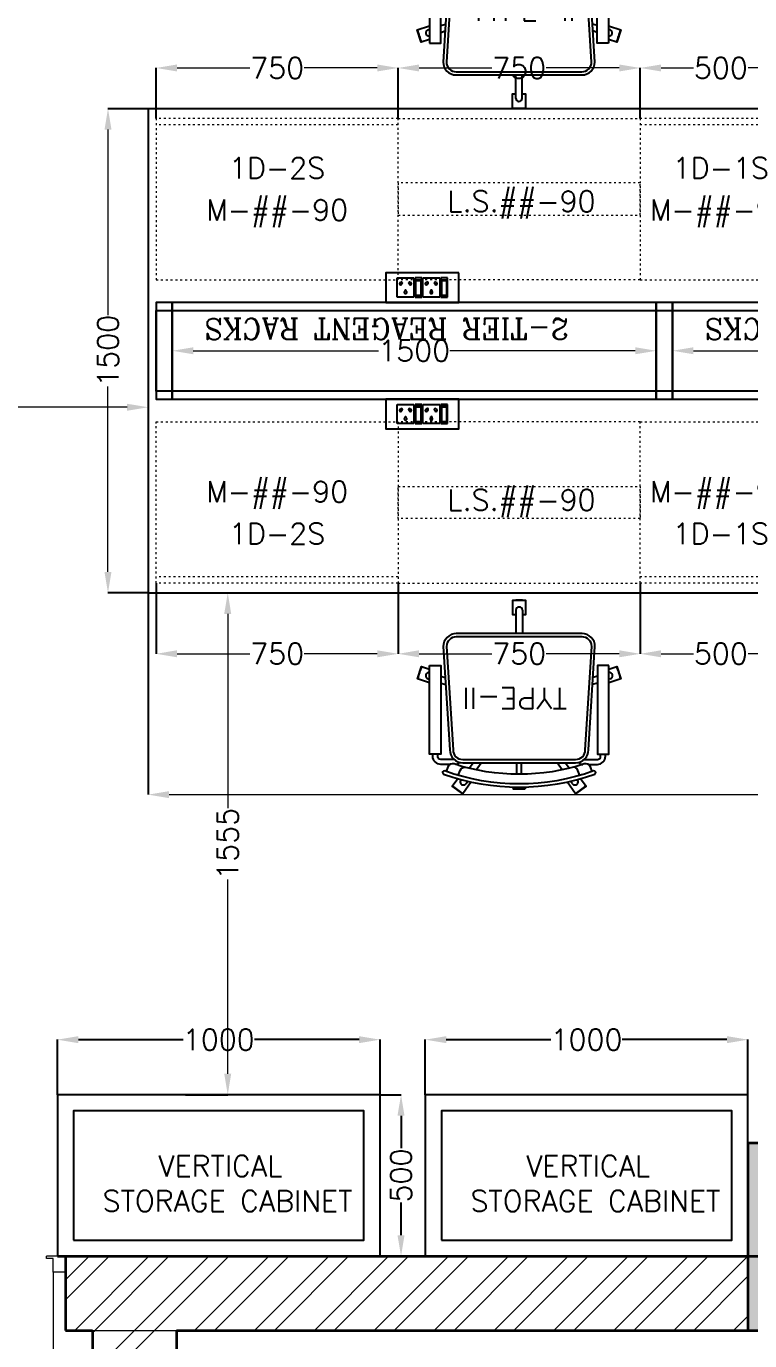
# Model space of a CAD drawing. Extents: x -52083 to 49512, y -145230 to 20224.
# Drawn here: x -42208 to -39966, y -105041 to -100968 of the extents above; entities that cross this region are included whole.
import ezdxf
from ezdxf.enums import TextEntityAlignment as Align

# ---------------------------------------------------------------- set-up
doc = ezdxf.new("R2010")
doc.units = 0
doc.header["$LTSCALE"] = 0.5
doc.header["$MEASUREMENT"] = 0
doc.header["$PDMODE"] = 32
doc.linetypes.add('ACAD_ISO03W100', pattern=[30, 12, -18])
for name, color, linetype, lineweight in [('1050x2100 Door', 6, 'Continuous', 5), ('COL', 1, 'Continuous', 35), ('DIM', 3, 'Continuous', 5), ('Hatch-1', 8, 'Continuous', 5), ('Sa-Block Text', 7, 'Continuous', 18), ('wall-1', 7, 'Continuous', 35)]:
    doc.layers.add(name, color=color, linetype=linetype, lineweight=lineweight)
for name, color, linetype in [('GC-2', 22, 'Continuous'), ('GF-1', 21, 'Continuous'), ('PDF_Text', 5, 'Continuous'), ('SA-6MRP', 1, 'Continuous'), ('SA-6MUP', 223, 'Continuous'), ('SA-FUR', 3, 'Continuous')]:
    doc.layers.add(name, color=color, linetype=linetype)
doc.styles.add('PDF Arial', font='arial.ttf')
doc.styles.get("Standard").update_dxf_attribs({"font": 'romans.shx'})
doc.dimstyles.new('Sa-dim', dxfattribs={"dimtxt": 65, "dimasz": 65, "dimexe": 0, "dimexo": 0, "dimtad": 0, "dimdec": 0, "dimdsep": 46, "dimtxsty": 'Standard', "dimcen": 0, "dimclrd": 256, "dimclre": 7, "dimclrt": 1, "dimadec": 0, "dimazin": 0, "dimtfac": 1, "dimtdec": 0, "dimtmove": 0, "dimatfit": 3, "dimfxl": 1, "dimlwd": -1, "dimarcsym": 0})
pattern_1 = [(45, (22946.7, -16431.28), (-92.80777, 92.80777), []), (45, (23008.57, -16431.28), (-92.80777, 92.80777), [])]

# ---------------------------------------------------------------- blocks, each defined once
blk = doc.blocks.new('*U95')
at = {"layer": 'SA-FUR', "color": 230, "linetype": 'ACAD_ISO03W100', "lineweight": 13}
blk.add_line((750, 20), (0, 20), dxfattribs=at)
blk.add_lwpolyline([(0, 500), (750, 500), (750, 0), (0, 0)], close=True, dxfattribs=at)
at = {"layer": 'SA-FUR', "color": 7}
for tag, p in [('TAG', (375, 316.2)), ('TAG-2', (375, 185.8))]:
    blk.add_attdef(tag, text='', height=65, rotation=180, dxfattribs=at).set_placement(p, align=Align.CENTER)
blk = doc.blocks.new('*U113')
at = {"color": 3}
blk.add_lwpolyline([(-750, -150), (665, -150), (665, 150), (-750, 150)], close=True, dxfattribs=at)
at = {"color": 1}
blk.add_lwpolyline([(-750, 125), (665, 125), (665, -125), (-750, -125)], close=True, dxfattribs=at)
blk = doc.blocks.new('*U111')
at = {"color": 3}
blk.add_lwpolyline([(-750, -150), (750, -150), (750, 150), (-750, 150)], close=True, dxfattribs=at)
at = {"color": 1}
blk.add_lwpolyline([(-750, 125), (750, 125), (750, -125), (-750, -125)], close=True, dxfattribs=at)
blk = doc.blocks.new('*U112')
at = {"color": 3}
blk.add_lwpolyline([(-750, -150), (-700, -150), (-700, 150), (-750, 150)], close=True, dxfattribs=at)
at = {"color": 1}
blk.add_lwpolyline([(-750, 125), (-700, 125), (-700, -125), (-750, -125)], close=True, dxfattribs=at)
blk = doc.blocks.new('*U92')
at = {"layer": 'SA-FUR', "color": 230, "linetype": 'ACAD_ISO03W100', "lineweight": 13}
for points in [[(750, 500), (0, 500), (0, 0), (750, 0)], [(750, 200), (0, 200), (0, 300), (750, 300)]]:
    blk.add_lwpolyline(points, close=True, dxfattribs=at)
at = {"layer": 'SA-FUR', "color": 7}
blk.add_attdef('TAG-2', text='', height=65, dxfattribs=at).set_placement((382.1, 224.8), align=Align.CENTER)
blk = doc.blocks.new('*U110')
at = {"layer": 'SA-FUR', "color": 230, "linetype": 'ACAD_ISO03W100', "lineweight": 13}
blk.add_line((500, 20), (0, 20), dxfattribs=at)
blk.add_lwpolyline([(0, 500), (500, 500), (500, 0), (0, 0)], close=True, dxfattribs=at)
at = {"layer": 'SA-FUR', "color": 7}
for tag, p in [('TAG', (250, 316.2)), ('TAG-2', (250, 185.8))]:
    blk.add_attdef(tag, text='', height=65, rotation=180, dxfattribs=at).set_placement(p, align=Align.CENTER)
blk = doc.blocks.new('*D1042')
at = {"layer": 'Defpoints', "color": 0}
for p in [(-40205.5, -101973.7), (-40205.5, -101973.7), (-38790.5, -101973.7)]:
    blk.add_point(p, dxfattribs=at)
at = {"layer": 'DIM'}
for p, q in [((-40140.5, -101973.7), (-39608.5, -101973.7)), ((-38855.5, -101973.7), (-39387.5, -101973.7))]:
    blk.add_line(p, q, dxfattribs=at)
for points in [[(-40140.5, -101962.9), (-40140.5, -101984.5), (-40205.5, -101973.7)], [(-38855.5, -101962.9), (-38855.5, -101984.5), (-38790.5, -101973.7)]]:
    blk.add_solid(points, dxfattribs=at)
at = {"layer": 'DIM', "color": 1, "insert": (-39498, -101973.7), "char_height": 65, "attachment_point": 5}
blk.add_mtext('1415', dxfattribs=at)
blk = doc.blocks.new('*D1043')
at = {"layer": 'Defpoints', "color": 0}
for p in [(-41755.5, -101973.7), (-41755.5, -101973.7), (-40255.5, -101973.7)]:
    blk.add_point(p, dxfattribs=at)
at = {"layer": 'DIM'}
for p, q in [((-41690.5, -101973.7), (-41116, -101973.7)), ((-40320.5, -101973.7), (-40895, -101973.7))]:
    blk.add_line(p, q, dxfattribs=at)
for points in [[(-41690.5, -101962.9), (-41690.5, -101984.5), (-41755.5, -101973.7)], [(-40320.5, -101962.9), (-40320.5, -101984.5), (-40255.5, -101973.7)]]:
    blk.add_solid(points, dxfattribs=at)
at = {"layer": 'DIM', "color": 1, "insert": (-41005.5, -101973.7), "char_height": 65, "attachment_point": 5}
blk.add_mtext('1500', dxfattribs=at)
blk = doc.blocks.new('*D1222')
at = {"layer": 'Defpoints', "color": 0}
for p in [(-41830.5, -101223.7), (-41954.7, -102723.7), (-41830.5, -102723.7)]:
    blk.add_point(p, dxfattribs=at)
at = {"layer": 'DIM', "color": 7, "lineweight": -2}
for p, q in [((-41830.5, -101223.7), (-41954.7, -101223.7)), ((-41830.5, -102723.7), (-41954.7, -102723.7))]:
    blk.add_line(p, q, dxfattribs=at)
at = {"layer": 'DIM'}
for p, q in [((-41954.7, -101288.7), (-41954.7, -101863.2)), ((-41954.7, -102658.7), (-41954.7, -102084.2))]:
    blk.add_line(p, q, dxfattribs=at)
for points in [[(-41965.5, -101288.7), (-41943.9, -101288.7), (-41954.7, -101223.7)], [(-41965.5, -102658.7), (-41943.9, -102658.7), (-41954.7, -102723.7)]]:
    blk.add_solid(points, dxfattribs=at)
at = {"layer": 'DIM', "color": 1, "insert": (-41954.7, -101973.7), "char_height": 65, "attachment_point": 5, "rotation": 90}
blk.add_mtext('1500', dxfattribs=at)
blk = doc.blocks.new('*D1044')
at = {"layer": 'Defpoints', "color": 0}
for p in [(-41830.5, -102723.7), (-35555.5, -102723.7), (-41830.5, -103348.8)]:
    blk.add_point(p, dxfattribs=at)
at = {"layer": 'DIM', "color": 7, "lineweight": -2}
for p, q in [((-41830.5, -102723.7), (-41830.5, -103348.8)), ((-35555.5, -102723.7), (-35555.5, -103348.8))]:
    blk.add_line(p, q, dxfattribs=at)
at = {"layer": 'DIM'}
for p, q in [((-41765.5, -103348.8), (-38806.6, -103348.8)), ((-35620.5, -103348.8), (-38579.4, -103348.8))]:
    blk.add_line(p, q, dxfattribs=at)
for points in [[(-41765.5, -103338), (-41765.5, -103359.6), (-41830.5, -103348.8)], [(-35620.5, -103338), (-35620.5, -103359.6), (-35555.5, -103348.8)]]:
    blk.add_solid(points, dxfattribs=at)
at = {"layer": 'DIM', "color": 1, "insert": (-38693, -103348.8), "char_height": 65, "attachment_point": 5}
blk.add_mtext('6275', dxfattribs=at)
blk = doc.blocks.new('*D1049')
at = {"layer": 'Defpoints', "color": 0}
for p in [(-40305.5, -101097.6), (-40305.5, -101253.7), (-39805.5, -101253.7)]:
    blk.add_point(p, dxfattribs=at)
at = {"layer": 'DIM', "color": 7, "lineweight": -2}
for p, q in [((-40305.5, -101253.7), (-40305.5, -101097.6)), ((-39805.5, -101253.7), (-39805.5, -101097.6))]:
    blk.add_line(p, q, dxfattribs=at)
at = {"layer": 'DIM'}
for p, q in [((-40240.5, -101097.6), (-40139.7, -101097.6)), ((-39870.5, -101097.6), (-39971.3, -101097.6))]:
    blk.add_line(p, q, dxfattribs=at)
for points in [[(-40240.5, -101086.7), (-40240.5, -101108.4), (-40305.5, -101097.6)], [(-39870.5, -101086.7), (-39870.5, -101108.4), (-39805.5, -101097.6)]]:
    blk.add_solid(points, dxfattribs=at)
at = {"layer": 'DIM', "color": 1, "insert": (-40055.5, -101097.6), "char_height": 65, "attachment_point": 5}
blk.add_mtext('500', dxfattribs=at)
blk = doc.blocks.new('*D1050')
at = {"layer": 'Defpoints', "color": 0}
for p in [(-41055.5, -101097.6), (-41055.5, -101253.7), (-40305.5, -101253.7)]:
    blk.add_point(p, dxfattribs=at)
at = {"layer": 'DIM', "color": 7, "lineweight": -2}
for p, q in [((-41055.5, -101253.7), (-41055.5, -101097.6)), ((-40305.5, -101253.7), (-40305.5, -101097.6))]:
    blk.add_line(p, q, dxfattribs=at)
at = {"layer": 'DIM'}
for p, q in [((-40990.5, -101097.6), (-40764.7, -101097.6)), ((-40370.5, -101097.6), (-40596.3, -101097.6))]:
    blk.add_line(p, q, dxfattribs=at)
for points in [[(-40990.5, -101086.7), (-40990.5, -101108.4), (-41055.5, -101097.6)], [(-40370.5, -101086.7), (-40370.5, -101108.4), (-40305.5, -101097.6)]]:
    blk.add_solid(points, dxfattribs=at)
at = {"layer": 'DIM', "color": 1, "insert": (-40680.5, -101097.6), "char_height": 65, "attachment_point": 5}
blk.add_mtext('750', dxfattribs=at)
blk = doc.blocks.new('*D1051')
at = {"layer": 'Defpoints', "color": 0}
for p in [(-41805.5, -101097.6), (-41805.5, -101253.7), (-41055.5, -101253.7)]:
    blk.add_point(p, dxfattribs=at)
at = {"layer": 'DIM', "color": 7, "lineweight": -2}
for p, q in [((-41805.5, -101253.7), (-41805.5, -101097.6)), ((-41055.5, -101253.7), (-41055.5, -101097.6))]:
    blk.add_line(p, q, dxfattribs=at)
at = {"layer": 'DIM'}
for p, q in [((-41740.5, -101097.6), (-41514.7, -101097.6)), ((-41120.5, -101097.6), (-41346.3, -101097.6))]:
    blk.add_line(p, q, dxfattribs=at)
for points in [[(-41740.5, -101086.7), (-41740.5, -101108.4), (-41805.5, -101097.6)], [(-41120.5, -101086.7), (-41120.5, -101108.4), (-41055.5, -101097.6)]]:
    blk.add_solid(points, dxfattribs=at)
at = {"layer": 'DIM', "color": 1, "insert": (-41430.5, -101097.6), "char_height": 65, "attachment_point": 5}
blk.add_mtext('750', dxfattribs=at)
blk = doc.blocks.new('*D1056')
at = {"layer": 'Defpoints', "color": 0}
for p in [(-40305.5, -102693.7), (-39805.5, -102693.7), (-40305.5, -102912.5)]:
    blk.add_point(p, dxfattribs=at)
at = {"layer": 'DIM', "color": 7, "lineweight": -2}
for p, q in [((-40305.5, -102693.7), (-40305.5, -102912.5)), ((-39805.5, -102693.7), (-39805.5, -102912.5))]:
    blk.add_line(p, q, dxfattribs=at)
at = {"layer": 'DIM'}
for p, q in [((-40240.5, -102912.5), (-40139.7, -102912.5)), ((-39870.5, -102912.5), (-39971.3, -102912.5))]:
    blk.add_line(p, q, dxfattribs=at)
for points in [[(-40240.5, -102901.6), (-40240.5, -102923.3), (-40305.5, -102912.5)], [(-39870.5, -102901.6), (-39870.5, -102923.3), (-39805.5, -102912.5)]]:
    blk.add_solid(points, dxfattribs=at)
at = {"layer": 'DIM', "color": 1, "insert": (-40055.5, -102912.5), "char_height": 65, "attachment_point": 5}
blk.add_mtext('500', dxfattribs=at)
blk = doc.blocks.new('*D1057')
at = {"layer": 'Defpoints', "color": 0}
for p in [(-41055.5, -102693.7), (-40305.5, -102693.7), (-41055.5, -102912.5)]:
    blk.add_point(p, dxfattribs=at)
at = {"layer": 'DIM', "color": 7, "lineweight": -2}
for p, q in [((-41055.5, -102693.7), (-41055.5, -102912.5)), ((-40305.5, -102693.7), (-40305.5, -102912.5))]:
    blk.add_line(p, q, dxfattribs=at)
at = {"layer": 'DIM'}
for p, q in [((-40990.5, -102912.5), (-40764.7, -102912.5)), ((-40370.5, -102912.5), (-40596.3, -102912.5))]:
    blk.add_line(p, q, dxfattribs=at)
for points in [[(-40990.5, -102901.6), (-40990.5, -102923.3), (-41055.5, -102912.5)], [(-40370.5, -102901.6), (-40370.5, -102923.3), (-40305.5, -102912.5)]]:
    blk.add_solid(points, dxfattribs=at)
at = {"layer": 'DIM', "color": 1, "insert": (-40680.5, -102912.5), "char_height": 65, "attachment_point": 5}
blk.add_mtext('750', dxfattribs=at)
blk = doc.blocks.new('*D1058')
at = {"layer": 'Defpoints', "color": 0}
for p in [(-41805.5, -102693.7), (-41055.5, -102693.7), (-41805.5, -102912.5)]:
    blk.add_point(p, dxfattribs=at)
at = {"layer": 'DIM', "color": 7, "lineweight": -2}
for p, q in [((-41805.5, -102693.7), (-41805.5, -102912.5)), ((-41055.5, -102693.7), (-41055.5, -102912.5))]:
    blk.add_line(p, q, dxfattribs=at)
at = {"layer": 'DIM'}
for p, q in [((-41740.5, -102912.5), (-41514.7, -102912.5)), ((-41120.5, -102912.5), (-41346.3, -102912.5))]:
    blk.add_line(p, q, dxfattribs=at)
for points in [[(-41740.5, -102901.6), (-41740.5, -102923.3), (-41805.5, -102912.5)], [(-41120.5, -102901.6), (-41120.5, -102923.3), (-41055.5, -102912.5)]]:
    blk.add_solid(points, dxfattribs=at)
at = {"layer": 'DIM', "color": 1, "insert": (-41430.5, -102912.5), "char_height": 65, "attachment_point": 5}
blk.add_mtext('750', dxfattribs=at)
blk = doc.blocks.new('PCH-7022')
at = {"layer": 'GC-2', "color": 30, "ltscale": 10}
for p, q in [((-18.7, 254.1), (-19.1, 259.1)), ((18.7, 254.1), (19.1, 259.1)), ((-180.7, 231.7), (-179.9, 230.6)), ((-164.5, 243.5), (-159, 235.9)), ((-7.5, 214.3), (-7.5, 178.7)), ((7.5, 214.3), (7.5, 178.7)), ((164.5, 243.5), (159, 235.9)), ((180.7, 231.7), (179.9, 230.6)), ((-154.6, 195.8), (-142.2, 178.7)), ((-133.4, 200.6), (-117.5, 178.7)), ((133.4, 200.6), (117.5, 178.7)), ((154.6, 195.8), (142.2, 178.7)), ((-282.4, -81.2), (-277.5, -79.7)), ((-242.5, -68.3), (-227.6, -63.4)), ((242.5, -68.3), (227.6, -63.4)), ((282.4, -81.2), (277.5, -79.7)), ((-242.5, -89.3), (-229, -84.9)), ((242.5, -89.3), (229, -84.9)), ((-10, -293.7), (-10, -221.3)), ((10, -293.7), (10, -221.3))]:
    blk.add_line(p, q, dxfattribs=at)
for points in [[(-234.1, 213.6), (-234.1, 213.6, 0.416344), (-237.1, 207.2, 0.412086), (-230.7, 204.2), (-230.7, 204.2, -0.174031), (230.7, 204.2), (230.7, 204.2, 0.412086), (237.1, 207.2), (237.1, 207.2, 0.416344), (234.1, 213.6), (234.1, 213.6, 0.174031)], [(-195, -221.3), (195, -221.3, 0.414214), (235, -181.3), (215, 138.7, 0.414214), (175, 178.7), (-175, 178.7, 0.414214), (-215, 138.7), (-235, -181.3, 0.414214)], [(-195, -211.3), (195, -211.3, 0.414214), (225, -181.3), (205, 138.7, 0.414214), (175, 168.7), (-175, 168.7, 0.414214), (-205, 138.7), (-225, -181.3, 0.414214)]]:
    blk.add_lwpolyline(points, format="xyb", close=True, dxfattribs=at)
for points in [[(-190.2, 227.7), (-207.2, 251.2), (-174.8, 274.7), (-148.4, 238.3)], [(148.4, 238.3), (174.8, 274.7), (207.2, 251.2), (190.2, 227.7)], [(-277.5, -111.2), (-302.9, -119.5), (-315.3, -81.4), (-277.5, -69.1)], [(277.5, -69.1), (315.3, -81.4), (302.9, -119.5), (277.5, -111.2)], [(10, -280), (20, -280), (20, -325), (-20, -325), (-20, -280), (-10, -280)]]:
    blk.add_lwpolyline(points, dxfattribs=at)
for points in [[(19.1, 259.1, 0.013665), (-19.1, 259.1)], [(-225.9, 205.9), (-220.6, 191.5, 0.403288), (-201.9, 182.4), (-201.9, 182.4, -0.158526), (201.9, 182.4), (201.9, 182.4, 0.403288), (220.6, 191.5), (225.9, 205.9)], [(-193.1, 216.5, 0.029136), (-192.6, 216.6)], [(-188.5, 217.8), (-182.3, 202.3, 0.378791), (-164.6, 193.3)], [(188.5, 217.8), (182.3, 202.3), (182.3, 202.3, -0.378791), (164.6, 193.3)], [(192.6, 216.6, 0.029136), (193.1, 216.5, 0.029136)], [(-214.2, 183.7), (-242.5, 183.7, 0.414214), (-267.5, 158.7), (-267.5, 152.3)], [(-201.5, 168.7), (-242.5, 168.7, 0.414214), (-252.5, 158.7), (-252.5, 152.3)], [(-185.7, 177.3, 0.311343), (-195, 183.7), (-197.6, 183.7)], [(185.7, 177.3, -0.311343), (195, 183.7), (197.6, 183.7)], [(201.5, 168.7), (242.5, 168.7, -0.414214), (252.5, 158.7), (252.5, 152.3)], [(214.2, 183.7), (242.5, 183.7, -0.414214), (267.5, 158.7), (267.5, 152.3)]]:
    blk.add_lwpolyline(points, format="xyb", dxfattribs=at)
for points in [[(-237.1, 207.2), (-237.1, 207.2)], [(-277.5, -122.7), (-242.5, -122.7), (-242.5, 152.3), (-277.5, 152.3)], [(277.5, -122.7), (242.5, -122.7), (242.5, 152.3), (277.5, 152.3)]]:
    blk.add_lwpolyline(points, close=True, dxfattribs=at)
for centre, radius, start, end in [((0, 0), 325, 122.4719, 129.5281), ((-172.6, 237.6), 10, 36, 216), ((172.6, 237.6), 10, 324, 144), ((0, 0), 325, 50.4719, 57.5281), ((0, 0), 325, 194.4719, 201.5281), ((-279.3, -90.7), 10, 108, 280.2877), ((279.3, -90.7), 10, 259.7123, 72), ((0, 0), 325, 338.4719, 345.5281), ((0, 0), 325, 266.4719, 273.5281), ((0, -293.7), 10, 180, 0)]:
    blk.add_arc(centre, radius, start, end, dxfattribs=at)
at = {"layer": 'PDF_Text', "insert": (13.6, -21), "char_height": 65, "width": 310.353, "attachment_point": 5}
blk.add_mtext('{\\C1;TYPE-II}', dxfattribs=at)
blk = doc.blocks.new('*U133')
at = {"ltscale": 300}
for p, q in [((-78.1, 29.8), (-78.1, -29.8)), ((-78.1, 29.8), (-78.1, -29.8)), ((-57.3, 29.8), (-78.1, 29.8)), ((-78.1, 29.8), (-57.3, 29.8)), ((-76.3, 23.3), (-76.3, -23.3)), ((-59.1, 23.3), (-76.3, 23.3)), ((-59.1, -23.3), (-59.1, 23.3)), ((-57.3, -29.8), (-57.3, 29.8)), ((-53.9, 29.8), (-1.7, 29.8)), ((-53.9, -29.8), (-53.9, 29.8)), ((-1.7, 29.8), (-1.7, -29.8)), ((1.7, 29.8), (1.7, -29.8)), ((1.7, 29.8), (1.7, -29.8)), ((22.5, 29.8), (1.7, 29.8)), ((1.7, 29.8), (22.5, 29.8)), ((3.5, 23.3), (3.5, -23.3)), ((20.7, 23.3), (3.5, 23.3)), ((20.7, -23.3), (20.7, 23.3)), ((22.5, -29.8), (22.5, 29.8)), ((25.9, -29.8), (25.9, 29.8)), ((25.9, 29.8), (78.1, 29.8)), ((78.1, 29.8), (78.1, -29.8)), ((-78.1, -29.8), (-57.3, -29.8)), ((-76.3, -21.2), (-59.1, -21.2)), ((-76.3, -23.3), (-59.1, -23.3)), ((-1.7, -29.8), (-53.9, -29.8)), ((1.7, -29.8), (22.5, -29.8)), ((3.5, -21.2), (20.7, -21.2)), ((3.5, -23.3), (20.7, -23.3)), ((78.1, -29.8), (25.9, -29.8))]:
    blk.add_line(p, q, dxfattribs=at)
blk.add_lwpolyline([(-113, -46), (113, -46), (113, 46), (-113, 46)], close=True, dxfattribs=at)
for centre, radius, start, end in [((-27.8, 14.7), 4.06, 307.1584, 232.8416), ((-27.8, 10.6), 2.59, 161.4031, 18.5969), ((52, 14.7), 4.06, 307.1584, 232.8416), ((52, 10.6), 2.59, 161.4031, 18.5969), ((-42.7, -11.6), 3.5, 5.2689, 272.51), ((-39.9, -14), 2.82, 202.6838, 75.0951), ((-15.7, -14), 2.82, 104.9049, 337.3162), ((-12.9, -11.6), 3.5, 267.49, 174.7311), ((37.1, -11.6), 3.5, 5.2689, 272.51), ((39.9, -14), 2.82, 202.6838, 75.0951), ((64.1, -14), 2.82, 104.9049, 337.3162), ((66.9, -11.6), 3.5, 267.49, 174.7311)]:
    blk.add_arc(centre, radius, start, end, dxfattribs=at)
at = {"layer": 'Sa-Block Text', "flags": 1}
for tag, p in [('PROJECTNAME', (102.4, 776)), ('FLOOR', (102.4, 686.5)), ('LABNAME', (102.4, 577)), ('ITEMNO:', (102.4, 479.7))]:
    blk.add_attdef(tag, text='', height=65, dxfattribs=at).set_placement(p, align=Align.MIDDLE_CENTER)
at = {"layer": 'Sa-Block Text'}
blk.add_attdef('CATALOGUE', text='', height=65, dxfattribs=at).set_placement((102.4, 360.5), align=Align.MIDDLE_CENTER)
blk = doc.blocks.new('*U128')
at = {"color": 30}
for points in [[(-1000, -500), (0, -500), (0, 0), (-1000, 0)], [(-950, -450), (-50, -450), (-50, -50), (-950, -50)]]:
    blk.add_lwpolyline(points, close=True, dxfattribs=at)
blk = doc.blocks.new('*D1098')
at = {"layer": 'Defpoints', "color": 0}
for p in [(-41111.5, -104107.9), (-42111.5, -104278.7), (-41111.5, -104278.7)]:
    blk.add_point(p, dxfattribs=at)
at = {"layer": 'SA-6MUP', "color": 7, "lineweight": -2}
for p, q in [((-42111.5, -104278.7), (-42111.5, -104107.9)), ((-41111.5, -104278.7), (-41111.5, -104107.9))]:
    blk.add_line(p, q, dxfattribs=at)
at = {"layer": 'SA-6MUP'}
for p, q in [((-42046.5, -104107.9), (-41722, -104107.9)), ((-41176.5, -104107.9), (-41501, -104107.9))]:
    blk.add_line(p, q, dxfattribs=at)
for points in [[(-42046.5, -104097.1), (-42046.5, -104118.8), (-42111.5, -104107.9)], [(-41176.5, -104097.1), (-41176.5, -104118.8), (-41111.5, -104107.9)]]:
    blk.add_solid(points, dxfattribs=at)
at = {"layer": 'SA-6MUP', "color": 1, "insert": (-41611.5, -104107.9), "char_height": 65, "attachment_point": 5}
blk.add_mtext('1000', dxfattribs=at)
blk = doc.blocks.new('*D1099')
at = {"layer": 'Defpoints', "color": 0}
for p in [(-41111.5, -104278.7), (-41046.6, -104278.7), (-41111.5, -104778.7)]:
    blk.add_point(p, dxfattribs=at)
at = {"layer": 'SA-6MUP', "color": 7, "lineweight": -2}
for p, q in [((-41111.5, -104278.7), (-41046.6, -104278.7)), ((-41111.5, -104778.7), (-41046.6, -104778.7))]:
    blk.add_line(p, q, dxfattribs=at)
at = {"layer": 'SA-6MUP'}
for p, q in [((-41046.6, -104343.7), (-41046.6, -104444.5)), ((-41046.6, -104713.7), (-41046.6, -104612.9))]:
    blk.add_line(p, q, dxfattribs=at)
for points in [[(-41057.5, -104343.7), (-41035.8, -104343.7), (-41046.6, -104278.7)], [(-41057.5, -104713.7), (-41035.8, -104713.7), (-41046.6, -104778.7)]]:
    blk.add_solid(points, dxfattribs=at)
at = {"layer": 'SA-6MUP', "color": 1, "insert": (-41046.6, -104528.7), "char_height": 65, "attachment_point": 5, "rotation": 90}
blk.add_mtext('500', dxfattribs=at)
blk = doc.blocks.new('*D1100')
at = {"layer": 'Defpoints', "color": 0}
for p in [(-39971.5, -104107.9), (-40971.5, -104278.7), (-39971.5, -104278.7)]:
    blk.add_point(p, dxfattribs=at)
at = {"layer": 'SA-6MUP', "color": 7, "lineweight": -2}
for p, q in [((-40971.5, -104278.7), (-40971.5, -104107.9)), ((-39971.5, -104278.7), (-39971.5, -104107.9))]:
    blk.add_line(p, q, dxfattribs=at)
at = {"layer": 'SA-6MUP'}
for p, q in [((-40906.5, -104107.9), (-40582, -104107.9)), ((-40036.5, -104107.9), (-40361, -104107.9))]:
    blk.add_line(p, q, dxfattribs=at)
for points in [[(-40906.5, -104097.1), (-40906.5, -104118.8), (-40971.5, -104107.9)], [(-40036.5, -104097.1), (-40036.5, -104118.8), (-39971.5, -104107.9)]]:
    blk.add_solid(points, dxfattribs=at)
at = {"layer": 'SA-6MUP', "color": 1, "insert": (-40471.5, -104107.9), "char_height": 65, "attachment_point": 5}
blk.add_mtext('1000', dxfattribs=at)
blk = doc.blocks.new('1050x2100')
at = {"layer": '1050x2100 Door'}
for p, q in [((289971.9, 46661.9), (289971.9, 46711.8)), ((289971.9, 46711.8), (290030.3, 46711.8)), ((289971.9, 46661.9), (289971.9, 46711.8)), ((290030.3, 46705.1), (290030.3, 46711.8)), ((291021.9, 46711.8), (290963.5, 46711.8)), ((290963.5, 46705.1), (290963.5, 46711.8)), ((291021.9, 46661.9), (291021.9, 46711.8)), ((290010.2, 46661.9), (290010.2, 46705.1)), ((290010.2, 46705.1), (290030.3, 46705.1)), ((290983.6, 46705.1), (290963.5, 46705.1)), ((290983.6, 46661.9), (290983.6, 46705.1)), ((289971.9, 46661.9), (290010.2, 46661.9)), ((291021.9, 46661.9), (290983.6, 46661.9)), ((290983.6, 46661.9), (290983.6, 45743.9))]:
    blk.add_line(p, q, dxfattribs=at)
blk.add_arc((290976, 46702.9), 959, 179.4701, 270.4563, dxfattribs=at)
blk = doc.blocks.new('*D1134')
at = {"layer": 'Defpoints', "color": 0}
for p in [(-41714.3, -102723.7), (-41583.6, -102723.7), (-41714.3, -104278.7)]:
    blk.add_point(p, dxfattribs=at)
at = {"layer": 'Hatch-1', "color": 7, "lineweight": -2}
for p, q in [((-41714.3, -102723.7), (-41583.6, -102723.7)), ((-41714.3, -104278.7), (-41583.6, -104278.7))]:
    blk.add_line(p, q, dxfattribs=at)
at = {"layer": 'Hatch-1'}
for p, q in [((-41583.6, -102788.7), (-41583.6, -103390.7)), ((-41583.6, -104213.7), (-41583.6, -103611.7))]:
    blk.add_line(p, q, dxfattribs=at)
for points in [[(-41594.5, -102788.7), (-41572.8, -102788.7), (-41583.6, -102723.7)], [(-41594.5, -104213.7), (-41572.8, -104213.7), (-41583.6, -104278.7)]]:
    blk.add_solid(points, dxfattribs=at)
at = {"layer": 'Hatch-1', "color": 1, "insert": (-41583.6, -103501.2), "char_height": 65, "attachment_point": 5, "rotation": 90}
blk.add_mtext('1555', dxfattribs=at)
blk = doc.blocks.new('*D1208')
at = {"layer": 'Defpoints', "color": 0}
for p in [(-43251.5, -102148.7), (-41830.5, -102148.7), (-41830.5, -102148.7)]:
    blk.add_point(p, dxfattribs=at)
at = {"layer": 'DIM'}
for p, q in [((-43186.5, -102148.7), (-42642.2, -102148.7)), ((-41895.5, -102148.7), (-42439.8, -102148.7))]:
    blk.add_line(p, q, dxfattribs=at)
for points in [[(-43186.5, -102137.9), (-43186.5, -102159.5), (-43251.5, -102148.7)], [(-41895.5, -102137.9), (-41895.5, -102159.5), (-41830.5, -102148.7)]]:
    blk.add_solid(points, dxfattribs=at)
at = {"layer": 'DIM', "color": 1, "insert": (-42541, -102148.7), "char_height": 65, "attachment_point": 5}
blk.add_mtext('1421', dxfattribs=at)
blk = doc.blocks.new('BARE')
at = {"layer": 'COL'}
h = blk.add_hatch(color=256, dxfattribs=at)
h.dxf.hatch_style = 1
h.paths.add_polyline_path([(-21864.5, -7372.6), (-22419.5, -7372.6), (-22419.5, -7952.6), (-21864.5, -7952.6)])
at = {"layer": 'Hatch-1'}
h = blk.add_hatch(dxfattribs=at)
h.set_pattern_fill('ANSI32,_O', color=256, scale=350)
h.set_pattern_definition(pattern_1)
h.paths.add_polyline_path([(-24534.5, -7952.6), (-22419.5, -7952.6), (-22419.5, -7722.6), (-24534.5, -7722.6)])
h = blk.add_hatch(dxfattribs=at)
h.set_pattern_fill('ANSI32,_O', color=256, scale=350)
h.set_pattern_definition(pattern_1)
h.paths.add_polyline_path([(-24450.5, -7952.6), (-24190.5, -7952.6), (-24190.5, -9109.6), (-24450.5, -9109.6)])
at = {"color": 3}
blk.add_lwpolyline([(-17973.5, -4167.6), (-24278.5, -4167.6), (-24278.5, -5667.6), (-17973.5, -5667.6)], close=True, dxfattribs=at)
at = {"layer": 'COL'}
blk.add_lwpolyline([(-21864.5, -7372.6), (-22419.5, -7372.6), (-22419.5, -7952.6), (-21864.5, -7952.6)], close=True, dxfattribs=at)
at = {"layer": 'Hatch-1'}
for points in [[(-24534.5, -7952.6), (-22419.5, -7952.6), (-22419.5, -7722.6), (-24534.5, -7722.6)], [(-24450.5, -7952.6), (-24190.5, -7952.6), (-24190.5, -9109.6), (-24450.5, -9109.6)]]:
    blk.add_lwpolyline(points, close=True, dxfattribs=at)
at = {"layer": 'wall-1'}
for p, q in [((-24559.5, -7722.6), (-20473.5, -7722.6)), ((-24534.5, -7722.6), (-24534.5, -7952.6)), ((-24534.5, -7952.6), (-24450.5, -7952.6)), ((-24450.5, -7952.6), (-24450.5, -12197.6)), ((-24190.5, -7952.6), (-24190.5, -12197.6)), ((-24190.5, -7952.6), (-20473.5, -7952.6))]:
    blk.add_line(p, q, dxfattribs=at)
for p in [(-23559.5, -7222.6), (-22419.5, -7222.6)]:
    blk.add_blockref('*U128', p)
at = {"layer": '1050x2100 Door'}
blk.add_blockref('1050x2100', (-315556.5, -54434.3), dxfattribs=at)
at = {"layer": 'GF-1', "color": 7}
blk.add_blockref('PCH-7022', (-23129, -3841.8), dxfattribs=at)
at = {"layer": 'GF-1', "color": 7, "rotation": 180}
blk.add_blockref('PCH-7022', (-23128.5, -6015.1), dxfattribs=at)
at = {"layer": 'SA-6MRP', "color": 7, "rotation": 180}
for p in [(-23428.7, -4721.6), (-23428.7, -5113.5)]:
    blk.add_blockref('*U133', p, dxfattribs=at)
at = {"layer": 'SA-FUR'}
ref = blk.add_blockref('*U95', (-24253.5, -4197.6), dxfattribs=dict(at, xscale=-1, rotation=180))
ref.add_attrib('TAG', 'M-##-90', dxfattribs={"color": 7, "height": 65}).set_placement((-23878.5, -4513.8), align=Align.CENTER)
ref.add_attrib('TAG-2', '1D-2S', dxfattribs={"color": 7, "height": 65}).set_placement((-23878.5, -4383.4), align=Align.CENTER)
ref = blk.add_blockref('*U92', (-23503.5, -4197.6), dxfattribs=dict(at, xscale=-1, rotation=180))
ref.add_attrib('TAG-2', 'L.S.##-90', dxfattribs={"color": 7, "height": 65}).set_placement((-23121.4, -4487.4), align=Align.CENTER)
ref = blk.add_blockref('*U110', (-22753.5, -4197.6), dxfattribs=dict(at, xscale=-1, rotation=180))
ref.add_attrib('TAG', 'M-##-90', dxfattribs={"color": 7, "height": 65}).set_placement((-22503.5, -4513.8), align=Align.CENTER)
ref.add_attrib('TAG-2', '1D-1S', dxfattribs={"color": 7, "height": 65}).set_placement((-22503.5, -4383.4), align=Align.CENTER)
at = {"layer": 'SA-FUR', "color": 30, "rotation": 180}
for name, p in [('*U112', (-24953.5, -4917.6)), ('*U111', (-23453.5, -4917.6)), ('*U112', (-23403.5, -4917.6)), ('*U113', (-21988.5, -4917.6))]:
    blk.add_blockref(name, p, dxfattribs=at)
at = {"layer": 'SA-FUR'}
ref = blk.add_blockref('*U95', (-24253.5, -5637.6), dxfattribs=at)
ref.add_attrib('TAG', 'M-##-90', dxfattribs={"color": 7, "height": 65}).set_placement((-23878.5, -5386.3), align=Align.CENTER)
ref.add_attrib('TAG-2', '1D-2S', dxfattribs={"color": 7, "height": 65}).set_placement((-23878.5, -5516.7), align=Align.CENTER)
blk.add_blockref('*U92', (-23503.5, -5637.6), dxfattribs=at).add_auto_attribs({'TAG-2': 'L.S.##-90'})
ref = blk.add_blockref('*U110', (-22753.5, -5637.6), dxfattribs=at)
ref.add_attrib('TAG', 'M-##-90', dxfattribs={"color": 7, "height": 65}).set_placement((-22503.5, -5386.3), align=Align.CENTER)
ref.add_attrib('TAG-2', '1D-1S', dxfattribs={"color": 7, "height": 65}).set_placement((-22503.5, -5516.7), align=Align.CENTER)
at = {"char_height": 65, "width": 949.746, "attachment_point": 5}
for insert in [(-24054.5, -7497.6), (-22914.5, -7497.6)]:
    blk.add_mtext('VERTICAL\\P STORAGE CABINET', dxfattribs=dict(at, insert=insert))
at = {"layer": 'PDF_Text', "char_height": 65, "width": 1275.888, "attachment_point": 8, "rotation": 180, "style": 'PDF Arial'}
for insert in [(-23538.5, -4817.6), (-21988.5, -4817.6)]:
    blk.add_mtext('{\\Fromanc|c0;\\C7;2-TIER REAGENT RACKS}', dxfattribs=dict(at, insert=insert))
at = {"layer": 'SA-FUR', "color": 7}
for p in [(-11828.1, -20212.7), (-10178.1, -20212.7), (-8528.1, -20212.7), (-12428.4, -24228.4), (-10778.4, -24228.4), (-9128.4, -24228.4)]:
    blk.add_attdef('LS##90', text='', height=65, dxfattribs=at).set_placement(p, align=Align.CENTER)
at = {"layer": 'DIM', "color": 7}
for base, p1, p2, picture, middle in [((-24253.5, -4041.4), (-23503.5, -4197.6), (-24253.5, -4197.6), '*D1051', (-23878.5, -4041.4)), ((-23503.5, -4041.4), (-22753.5, -4197.6), (-23503.5, -4197.6), '*D1050', (-23128.5, -4041.4)), ((-22753.5, -4041.4), (-22253.5, -4197.6), (-22753.5, -4197.6), '*D1049', (-22503.5, -4041.4)), ((-24253.5, -5856.3), (-23503.5, -5637.6), (-24253.5, -5637.6), '*D1058', (-23878.5, -5856.3)), ((-23503.5, -5856.3), (-22753.5, -5637.6), (-23503.5, -5637.6), '*D1057', (-23128.5, -5856.3)), ((-22753.5, -5856.3), (-22253.5, -5637.6), (-22753.5, -5637.6), '*D1056', (-22503.5, -5856.3))]:
    dim = blk.add_linear_dim(base=base, p1=p1, p2=p2, angle=180, dimstyle='Sa-dim', override={"dimtmove": 1}, dxfattribs=at)
    dim.commit()
    dim.dimension.update_dxf_attribs({"geometry": picture, "text_midpoint": middle, "insert": (17552, 97056.2)})
at = {"layer": 'DIM', "color": 5}
for base, p1, p2, angle, picture, middle in [((-24402.7, -5667.6), (-24278.5, -4167.6), (-24278.5, -5667.6), 270, '*D1222', (-24402.7, -4917.6)), ((-24203.5, -4917.6), (-22703.5, -4917.6), (-24203.5, -4917.6), 180, '*D1043', (-23453.5, -4917.6)), ((-22653.5, -4917.6), (-21238.5, -4917.6), (-22653.5, -4917.6), 180, '*D1042', (-21946, -4917.6)), ((-24278.5, -6292.6), (-18003.5, -5667.6), (-24278.5, -5667.6), 180, '*D1044', (-21141, -6292.6))]:
    dim = blk.add_linear_dim(base=base, p1=p1, p2=p2, angle=angle, dimstyle='Sa-dim', dxfattribs=at)
    dim.commit()
    dim.dimension.update_dxf_attribs({"geometry": picture, "text_midpoint": middle, "insert": (17552, 97056.2)})
at = {"layer": 'DIM', "color": 7}
dim = blk.add_aligned_dim(p1=(-25699.5, -5092.6), p2=(-24278.5, -5092.6), distance=0, dimstyle='Sa-dim', dxfattribs=at)
dim.commit()
dim.dimension.update_dxf_attribs({"geometry": '*D1208', "text_midpoint": (-24989, -5092.6), "insert": (17552, 97056.2)})
at = {"layer": 'Hatch-1'}
dim = blk.add_aligned_dim(p1=(-24162.4, -7222.6), p2=(-24162.4, -5667.6), distance=-130.7, dimstyle='Sa-dim', dxfattribs=at)
dim.commit()
dim.dimension.update_dxf_attribs({"geometry": '*D1134', "text_midpoint": (-24031.7, -6445.1), "insert": (17552, 97056.2)})
at = {"layer": 'SA-6MUP', "color": 7}
for base, p1, p2, picture, middle in [((-23559.5, -7051.8), (-24559.5, -7222.6), (-23559.5, -7222.6), '*D1098', (-24059.5, -7051.8)), ((-22419.5, -7051.8), (-23419.5, -7222.6), (-22419.5, -7222.6), '*D1100', (-22919.5, -7051.8))]:
    dim = blk.add_linear_dim(base=base, p1=p1, p2=p2, dimstyle='Sa-dim', dxfattribs=at)
    dim.commit()
    dim.dimension.update_dxf_attribs({"geometry": picture, "text_midpoint": middle, "insert": (17552, 97056.2)})
dim = blk.add_linear_dim(base=(-23494.7, -7222.6), p1=(-23559.5, -7722.6), p2=(-23559.5, -7222.6), angle=90, dimstyle='Sa-dim', dxfattribs=at)
dim.commit()
dim.dimension.update_dxf_attribs({"geometry": '*D1099', "text_midpoint": (-23494.7, -7472.6), "insert": (17552, 97056.2)})

msp = doc.modelspace()

# ---------------------------------------------------------------- block references
at = {"color": 240}
msp.add_blockref('BARE', (-17552, -97056.2, 2637.8), dxfattribs=at)

doc.saveas('drawing.dxf')
